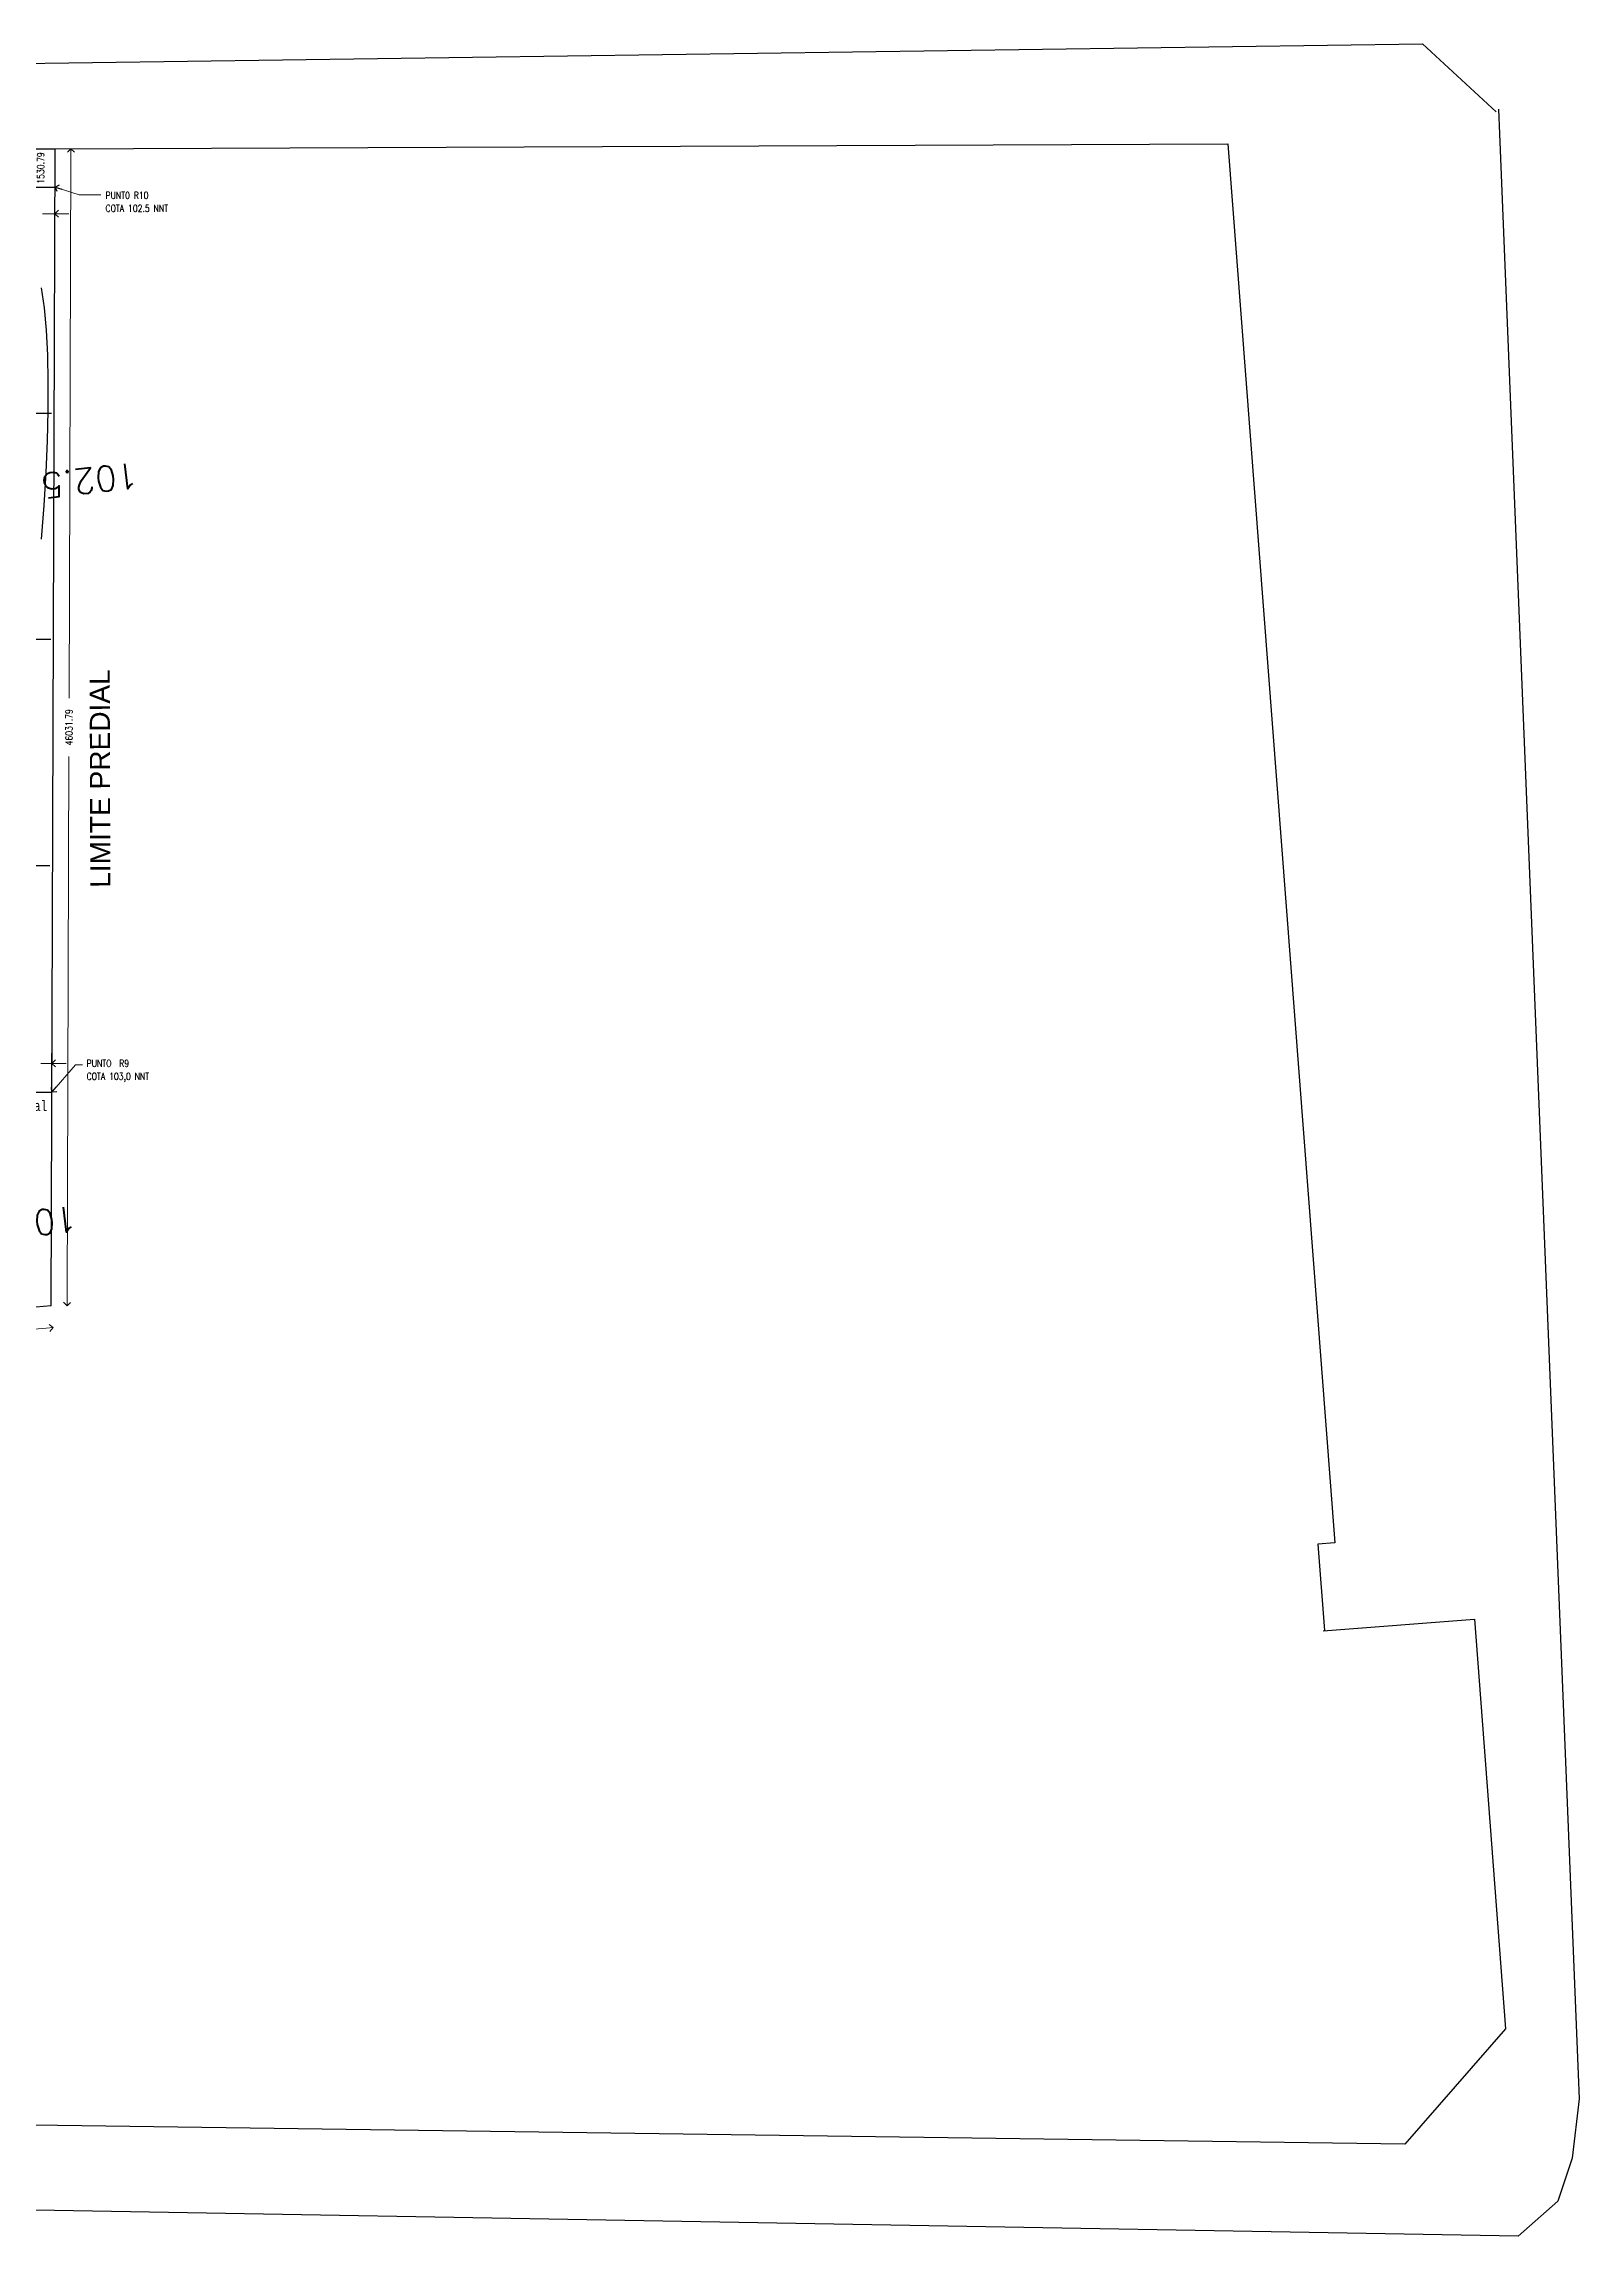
# Model space of a CAD drawing. Header units: metres. Extents: x -632 to 145, y -170 to 252.
# Drawn here: x 84.2 to 145.3, y -7.7 to 79.5 of the extents above; entities that cross this region are included whole.
import ezdxf

# ---------------------------------------------------------------- set-up
doc = ezdxf.new("R2010")
doc.units = ezdxf.units.M
doc.header["$LTSCALE"] = 5
doc.header["$MEASUREMENT"] = 0
doc.layers.get('0').update_dxf_attribs({"color": 30})
doc.layers.get('DEFPOINTS').update_dxf_attribs({"color": 210})
doc.layers.add('U-ANNO-DIMS', color=210, linetype='Continuous', lineweight=18, plot=False)
doc.layers.add('U-ANNO-TEXT', color=3, linetype='Continuous', lineweight=18)
for name, color, linetype in [('U-PROP', 1, 'Continuous'), ('U-SDWK', 4, 'Continuous'), ('U-TOPO-CURV', 8, 'Continuous')]:
    doc.layers.add(name, color=color, linetype=linetype)
doc.styles.add('E-ARIAL', font='arial.ttf')
doc.styles.add('E-ROMANS', font='romans.shx', dxfattribs={"width": 0.8})
doc.dimstyles.new('E-0001_ARW_24', dxfattribs={"dimscale": 0.001, "dimtxt": 2.4, "dimasz": 2.4, "dimexe": 1.2, "dimexo": 0.8, "dimgap": 1.2, "dimtad": 0, "dimdec": 0, "dimlfac": 1000, "dimzin": 0, "dimdsep": 46, "dimtxsty": 'E-ROMANS', "dimblk": 'OPEN90', "dimcen": 1.2, "dimclrd": 256, "dimclre": 256, "dimclrt": 256, "dimadec": 0, "dimazin": 0, "dimtfac": 1, "dimtdec": 0, "dimtmove": 1, "dimatfit": 3, "dimldrblk": 'OPEN90', "dimfxl": 1, "dimtfill": 1, "dimtolj": 1, "dimtzin": 0, "dimlwd": -1, "dimarcsym": 0})

# ---------------------------------------------------------------- blocks, each defined once
blk = doc.blocks.new('_Open90')
at = {"color": 0, "linetype": 'ByBlock', "lineweight": -2}
for p, q in [((0, 0), (-1, 0)), ((-0.5, 0.5), (0, 0)), ((0, 0), (-0.5, -0.5))]:
    blk.add_line(p, q, dxfattribs=at)
blk = doc.blocks.new('*D28')
at = {"layer": 'DEFPOINTS', "color": 0, "transparency": 16777216}
for p in [(81.549, 72.505), (84.67, 72.771), (84.67, 72.505)]:
    blk.add_point(p, dxfattribs=at)
at = {"layer": 'U-ANNO-DIMS', "color": 1, "transparency": 16777216}
for p, q in [((81.269, 72.771), (80.989, 72.771)), ((81.549, 72.771), (82.048, 72.771)), ((84.67, 72.771), (84.171, 72.771)), ((84.95, 72.771), (85.23, 72.771))]:
    blk.add_line(p, q, dxfattribs=at)
at = {"layer": 'U-ANNO-DIMS', "color": 1, "lineweight": -2, "transparency": 16777216}
for p, q in [((81.549, 72.505), (81.549, 73.171)), ((84.67, 72.505), (84.67, 73.171))]:
    blk.add_line(p, q, dxfattribs=at)
at = {"layer": 'U-ANNO-DIMS', "color": 1, "transparency": 16777216, "xscale": 0.28, "yscale": 0.28, "zscale": 0.28}
blk.add_blockref('_Open90', (81.549, 72.771), dxfattribs=at)
at = {"layer": 'U-ANNO-DIMS', "color": 1, "transparency": 16777216, "xscale": 0.28, "yscale": 0.28, "zscale": 0.28, "rotation": 180}
blk.add_blockref('_Open90', (84.67, 72.771), dxfattribs=at)
at = {"layer": 'U-ANNO-DIMS', "color": 2, "transparency": 16777216, "insert": (83.11, 72.771), "char_height": 0.28, "attachment_point": 5, "style": 'E-ROMANS', "bg_fill": 3, "box_fill_scale": 1.25, "bg_fill_color": 256, "bg_fill_true_color": 13158600, "bg_fill_transparency": 0}
blk.add_mtext('\\A1;3121.28', dxfattribs=at)
blk = doc.blocks.new('*D31')
at = {"layer": 'DEFPOINTS', "color": 0, "transparency": 16777216}
for p in [(81.549, 38.525), (84.553, 38.97), (84.553, 38.515)]:
    blk.add_point(p, dxfattribs=at)
at = {"layer": 'U-ANNO-DIMS', "color": 1, "lineweight": -2, "transparency": 16777216}
for p, q in [((81.549, 38.525), (81.549, 39.37)), ((84.553, 38.515), (84.553, 39.37))]:
    blk.add_line(p, q, dxfattribs=at)
at = {"layer": 'U-ANNO-DIMS', "color": 1, "transparency": 16777216}
for p, q in [((81.269, 38.97), (80.989, 38.97)), ((81.549, 38.97), (81.99, 38.97)), ((84.553, 38.97), (84.113, 38.97)), ((84.833, 38.97), (85.113, 38.97))]:
    blk.add_line(p, q, dxfattribs=at)
at = {"layer": 'U-ANNO-DIMS', "color": 1, "transparency": 16777216, "xscale": 0.28, "yscale": 0.28, "zscale": 0.28}
blk.add_blockref('_Open90', (81.549, 38.97), dxfattribs=at)
at = {"layer": 'U-ANNO-DIMS', "color": 1, "transparency": 16777216, "xscale": 0.28, "yscale": 0.28, "zscale": 0.28, "rotation": 180}
blk.add_blockref('_Open90', (84.553, 38.97), dxfattribs=at)
at = {"layer": 'U-ANNO-DIMS', "color": 2, "transparency": 16777216, "insert": (83.051, 38.97), "char_height": 0.28, "attachment_point": 5, "style": 'E-ROMANS', "bg_fill": 3, "box_fill_scale": 1.25, "bg_fill_color": 256, "bg_fill_true_color": 13158600, "bg_fill_transparency": 0}
blk.add_mtext('\\A1;3004.38', dxfattribs=at)
blk = doc.blocks.new('*D39')
at = {"layer": 'U-ANNO-DIMS', "color": 1, "transparency": 16777216}
blk.add_line((83.721, 75.082), (83.721, 74.111), dxfattribs=at)
at = {"layer": 'U-ANNO-DIMS', "color": 2, "transparency": 16777216, "insert": (84.098, 74.588), "char_height": 0.28, "attachment_point": 5, "rotation": 90, "style": 'E-ROMANS', "bg_fill": 3, "box_fill_scale": 1.25, "bg_fill_color": 256, "bg_fill_true_color": 13158600, "bg_fill_transparency": 0}
blk.add_mtext('\\A1;1530.79', dxfattribs=at)
at = {"layer": 'DEFPOINTS', "color": 0, "transparency": 16777216}
for p in [(83.769, 75.362), (83.654, 73.831), (83.721, 73.831)]:
    blk.add_point(p, dxfattribs=at)
at = {"layer": 'U-ANNO-DIMS', "color": 1, "transparency": 16777216, "xscale": 0.28, "yscale": 0.28, "zscale": 0.28}
for p, rotation in [((83.721, 75.362), 90), ((83.721, 73.831), 270)]:
    blk.add_blockref('_Open90', p, dxfattribs=dict(at, rotation=rotation))
blk = doc.blocks.new('*D60')
at = {"layer": 'DEFPOINTS', "color": 0, "transparency": 16777216}
for p in [(84.679, 75.358), (84.525, 29.326), (85.154, 29.324)]:
    blk.add_point(p, dxfattribs=at)
at = {"layer": 'U-ANNO-DIMS', "color": 1, "transparency": 16777216}
for p, q in [((85.307, 75.076), (85.235, 53.503)), ((85.155, 29.604), (85.227, 51.177))]:
    blk.add_line(p, q, dxfattribs=at)
at = {"layer": 'U-ANNO-DIMS', "color": 1, "transparency": 16777216, "xscale": 0.28, "yscale": 0.28, "zscale": 0.28}
for p, rotation in [((85.308, 75.356), 89.80826950399491), ((85.154, 29.324), 269.8082695039949)]:
    blk.add_blockref('_Open90', p, dxfattribs=dict(at, rotation=rotation))
at = {"layer": 'U-ANNO-DIMS', "color": 2, "transparency": 16777216, "insert": (85.231, 52.34), "char_height": 0.28, "attachment_point": 5, "rotation": 89.80827, "style": 'E-ROMANS', "bg_fill": 3, "box_fill_scale": 1.25, "bg_fill_color": 256, "bg_fill_true_color": 13158600, "bg_fill_transparency": 0}
blk.add_mtext('\\A1;46031.79', dxfattribs=at)
blk = doc.blocks.new('*D62')
at = {"layer": 'DEFPOINTS', "color": 0, "transparency": 16777216}
for p in [(84.525, 29.326), (74.058, 28.443), (84.598, 28.456)]:
    blk.add_point(p, dxfattribs=at)
at = {"layer": 'U-ANNO-DIMS', "color": 1, "transparency": 16777216}
for p, q in [((74.411, 27.597), (79.394, 28.018)), ((84.319, 28.433), (81.701, 28.212))]:
    blk.add_line(p, q, dxfattribs=at)
at = {"layer": 'U-ANNO-DIMS', "color": 1, "transparency": 16777216, "xscale": 0.28, "yscale": 0.28, "zscale": 0.28}
for p, rotation in [((84.598, 28.456), 4.821626174804236), ((74.132, 27.574), 184.8216261748042)]:
    blk.add_blockref('_Open90', p, dxfattribs=dict(at, rotation=rotation))
at = {"layer": 'U-ANNO-DIMS', "color": 2, "transparency": 16777216, "insert": (80.55, 28.082), "char_height": 0.28, "attachment_point": 5, "rotation": 4.82163, "style": 'E-ROMANS', "bg_fill": 3, "box_fill_scale": 1.25, "bg_fill_color": 256, "bg_fill_true_color": 13158600, "bg_fill_transparency": 0}
blk.add_mtext('\\A1;10503.74', dxfattribs=at)

msp = doc.modelspace()

# ---------------------------------------------------------------- linework, layer by layer
at = {"layer": 'U-PROP'}
for p, q in [((68.263458, 75.287989), (84.679051, 75.35776)), ((84.525014, 29.326232), (84.679051, 75.35776)), ((84.679051, 75.35776), (131.332268, 75.556052)), ((131.332268, 75.556052), (135.583583, 19.897007)), ((75.54905, 73.827299), (84.673929, 73.826928)), ((84.532909, 64.827299), (75.54905, 64.827299)), ((84.502792, 55.827299), (75.54905, 55.827299)), ((84.472675, 46.827299), (75.54905, 46.827299)), ((81.54905, 37.827299), (84.553429, 37.827299)), ((84.525014, 29.326232), (74.058446, 28.443351)), ((135.583583, 19.897007), (134.907986, 19.845404)), ((134.907986, 19.845404), (135.170767, 16.405024)), ((135.122717, 16.401354), (141.132001, 16.860352)), ((141.132001, 16.860352), (142.376458, 0.567674)), ((142.376458, 0.567674), (138.370488, -4.03133)), ((138.370488, -4.03133), (82.864719, -3.259599))]:
    msp.add_line(p, q, dxfattribs=at)
at = {"layer": 'U-SDWK'}
for p, q in [((-34.723271, 77.075572), (139.07021, 79.528788)), ((139.07021, 79.528788), (142.004783, 76.82229)), ((142.098694, 76.927801), (145.300604, -2.228454)), ((145.300604, -2.228454), (145.02447, -4.581599)), ((142.880914, -7.685742), (-31.816006, -4.62492)), ((145.02447, -4.581599), (144.446497, -6.29874)), ((144.446497, -6.29874), (142.880914, -7.685742))]:
    msp.add_line(p, q, dxfattribs=at)

# ---------------------------------------------------------------- texts
at = {"layer": 'U-ANNO-TEXT', "style": 'E-ARIAL'}
msp.add_text('LIMITE PREDIAL', height=0.8, rotation=90.16767005, dxfattribs=at).set_placement((86.876888, 45.955704))
at = {"layer": 'U-ANNO-TEXT', "char_height": 0.28, "attachment_point": 4, "style": 'E-ROMANS'}
for s, insert in [('PUNT0 R10 ', (86.684623, 73.497532)), ('COTA 102.5 NNT', (86.684623, 72.98739)), ('COTA 103,0 NNT', (85.932097, 38.416498)), ('PUNTO  R9', (85.932097, 38.969373))]:
    msp.add_mtext(s, dxfattribs=dict(at, insert=insert))

# ---------------------------------------------------------------- next in the draw order: dimensions: what is measured, and where the dimension line sits
at = {"layer": 'U-ANNO-DIMS'}
dim = msp.add_linear_dim(base=(83.720995, 73.831254), p1=(83.768634, 75.362043), p2=(83.654128, 73.831254), angle=90, dimstyle='E-0001_ARW_24', override={"dimscale": 1, "dimtxt": 0.28, "dimasz": 0.28, "dimexe": 0.1, "dimexo": 0, "dimgap": 0.4, "dimtad": 0, "dimdec": 2, "dimzin": 1, "dimtxsty": 'E-ROMANS', "dimcen": 0.1, "dimse1": 1, "dimse2": 1, "dimclrd": 1, "dimclre": 250, "dimclrt": 2, "dimtdec": 2, "dimtmove": 1, "dimtzin": 1}, dxfattribs=at)
dim.commit()
dim.dimension.update_dxf_attribs({"geometry": '*D39', "text_midpoint": (84.097986, 74.58789), "dimtype": 160})
for base, p1, p2, picture, middle in [((84.670328, 72.771179), (81.54905, 72.50494), (84.670328, 72.50494), '*D28', (83.109689, 72.771179)), ((84.553429, 38.969965), (81.54905, 38.524801), (84.553429, 38.515115), '*D31', (83.05124, 38.969965))]:
    dim = msp.add_linear_dim(base=base, p1=p1, p2=p2, angle=0, dimstyle='E-0001_ARW_24', override={"dimscale": 1, "dimtxt": 0.28, "dimasz": 0.28, "dimexe": 0.4, "dimexo": 0, "dimgap": 0.4, "dimtad": 0, "dimdec": 2, "dimzin": 1, "dimtxsty": 'E-ROMANS', "dimcen": 0.1, "dimclrd": 1, "dimclre": 1, "dimclrt": 2, "dimtdec": 0, "dimtmove": 1, "dimtzin": 1}, dxfattribs=at)
    dim.commit()
    dim.dimension.update_dxf_attribs({"geometry": picture, "text_midpoint": middle})

# ---------------------------------------------------------------- next in the draw order: leaders
msp.add_leader([(84.673929, 73.826928), (85.637308, 73.517044), (86.491033, 73.517044)], dimstyle='E-0001_ARW_24', override={"dimscale": 1, "dimtxt": 0.28, "dimasz": 0.28, "dimexe": 0.1, "dimexo": 0, "dimgap": 0.4, "dimtad": 0, "dimdec": 2, "dimzin": 1, "dimtxsty": 'E-ROMANS', "dimcen": 0.1, "dimse1": 1, "dimse2": 1, "dimclrd": 1, "dimclre": 250, "dimclrt": 2, "dimtdec": 2, "dimtmove": 2, "dimtzin": 1}, dxfattribs=at)

# ---------------------------------------------------------------- next in the draw order: dimensions: what is measured, and where the dimension line sits
dim = msp.add_aligned_dim(p1=(84.679051, 75.35776), p2=(84.525014, 29.326232), distance=0.628612, dimstyle='E-0001_ARW_24', override={"dimscale": 1, "dimtxt": 0.28, "dimasz": 0.28, "dimexe": 0.1, "dimexo": 0, "dimgap": 0.4, "dimtad": 0, "dimdec": 2, "dimzin": 1, "dimtxsty": 'E-ROMANS', "dimcen": 0.1, "dimse1": 1, "dimse2": 1, "dimclrd": 1, "dimclre": 250, "dimclrt": 2, "dimtdec": 2, "dimtmove": 2, "dimtzin": 1}, dxfattribs=at)
dim.commit()
dim.dimension.update_dxf_attribs({"geometry": '*D60', "text_midpoint": (85.230641, 52.339893)})

# ---------------------------------------------------------------- next in the draw order: linework, layer by layer
at = {"layer": 'U-TOPO-CURV', "elevation": 102}
msp.add_lwpolyline([(84.136305, 59.819493), (84.238386, 61.16916), (84.317466, 62.47856), (84.372484, 63.739496), (84.402381, 64.943767), (84.406099, 66.083174), (84.382578, 67.14952), (84.33076, 68.134605), (84.249586, 69.030229), (84.137997, 69.828195)], dxfattribs=at)

# ---------------------------------------------------------------- next in the draw order: texts
at = {"layer": 'U-ANNO-TEXT', "insert": (80.845791, 37.474445), "char_height": 0.4, "width": 3.7363, "attachment_point": 1, "style": 'E-ROMANS'}
msp.add_mtext('{\\fMonospac821 BT|b0|i0|c0|p49;caso especial \\P(ver lámina x, nota 1)}', dxfattribs=at)
at = {"layer": 'U-TOPO-CURV', "style": 'E-ROMANS'}
for p in [(87.919376, 62.875915), (85.479576, 33.303468)]:
    msp.add_text('102.5', height=1, rotation=186.56586407, dxfattribs=at).set_placement(p)

# ---------------------------------------------------------------- next in the draw order: dimensions: what is measured, and where the dimension line sits
at = {"layer": 'U-ANNO-DIMS'}
dim = msp.add_linear_dim(base=(84.598378, 28.456498), p1=(74.058446, 28.443351), p2=(84.525014, 29.326232), angle=4.82162617, dimstyle='E-0001_ARW_24', override={"dimscale": 1, "dimtxt": 0.28, "dimasz": 0.28, "dimexe": 0.1, "dimexo": 0, "dimgap": 0.4, "dimtad": 0, "dimdec": 2, "dimzin": 1, "dimtxsty": 'E-ROMANS', "dimcen": 0.1, "dimse1": 1, "dimse2": 1, "dimclrd": 1, "dimclre": 250, "dimclrt": 2, "dimtdec": 2, "dimtmove": 2, "dimtzin": 1}, dxfattribs=at)
dim.commit()
dim.dimension.update_dxf_attribs({"geometry": '*D62', "text_midpoint": (80.550458, 28.08222), "dimtype": 161})

# ---------------------------------------------------------------- next in the draw order: leaders
for points in [[(84.673929, 73.826928), (85.637308, 73.517044), (86.491033, 73.517044)], [(84.553429, 37.827299), (85.486273, 38.910765), (85.769694, 38.910765)], [(84.553429, 37.827299), (85.486273, 38.910765), (85.769694, 38.910765)]]:
    msp.add_leader(points, dimstyle='E-0001_ARW_24', override={"dimscale": 1, "dimtxt": 0.28, "dimasz": 0.28, "dimexe": 0.1, "dimexo": 0, "dimgap": 0.4, "dimtad": 0, "dimdec": 2, "dimzin": 1, "dimtxsty": 'E-ROMANS', "dimcen": 0.1, "dimse1": 1, "dimse2": 1, "dimclrd": 1, "dimclre": 250, "dimclrt": 2, "dimtdec": 2, "dimtmove": 2, "dimtzin": 1}, dxfattribs=at)

doc.saveas('drawing.dxf')
